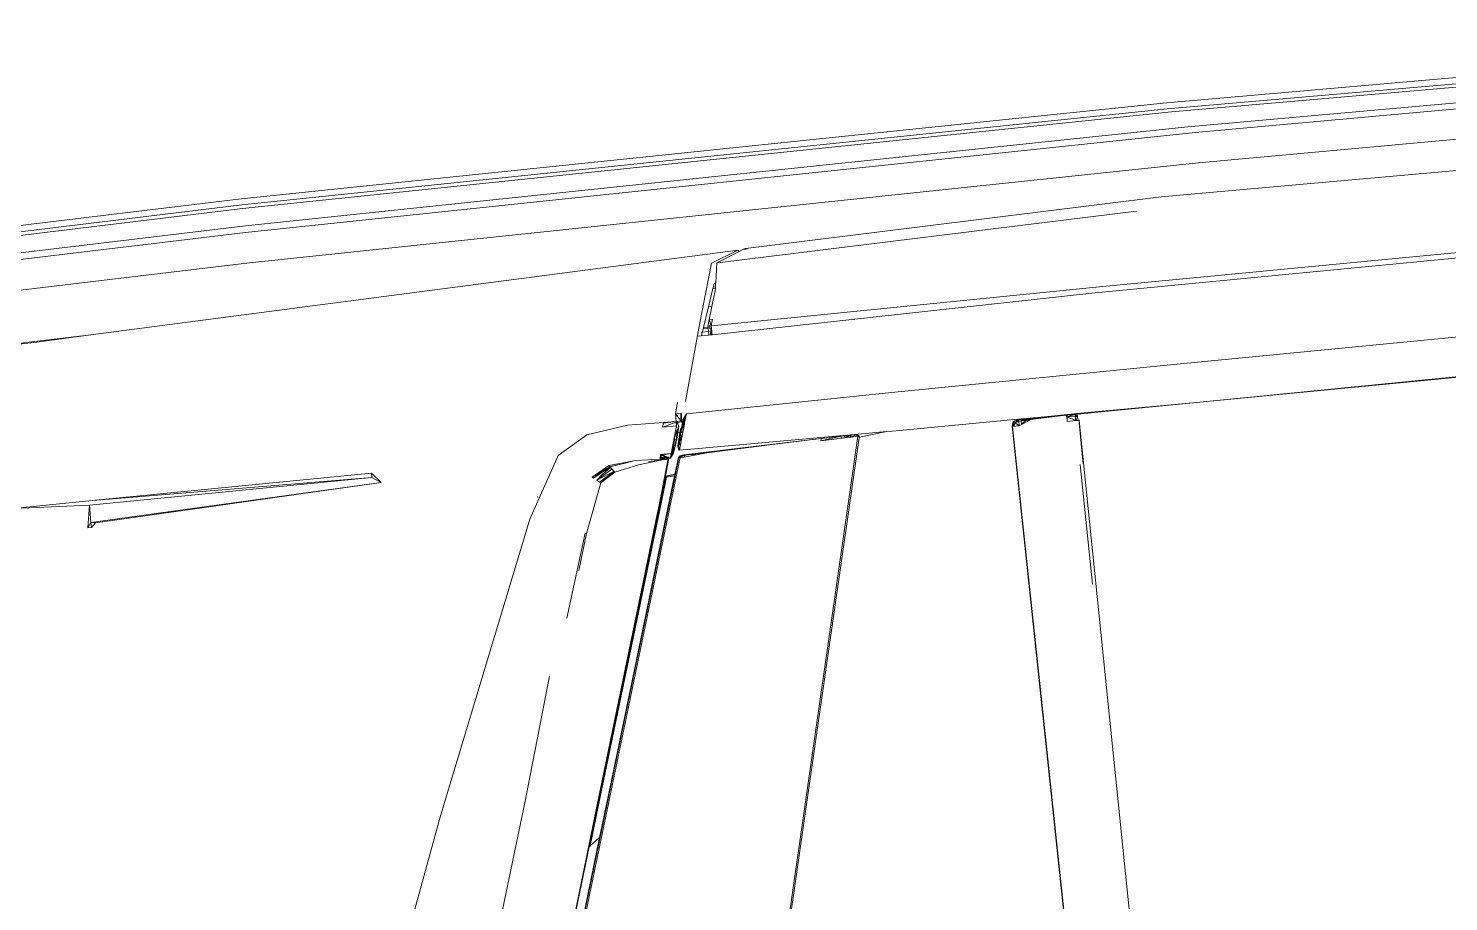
# Model space of a CAD drawing. Header units: millimetres. Extents: x 1010 to 1494, y -119 to 564.
# Drawn here: x 1391.374 to 1392.01, y 494.506 to 494.897 of the extents above; entities that cross this region are included whole.
import ezdxf

# ---------------------------------------------------------------- set-up
doc = ezdxf.new("R2010")
doc.units = ezdxf.units.MM
doc.layers.get('0').update_dxf_attribs({"lineweight": 9})
doc.layers.add('Edges', color=7, linetype='Continuous', lineweight=9)

# ---------------------------------------------------------------- blocks, each defined once
blk = doc.blocks.new('chevy tahoe rs')
at = {"layer": 'Edges'}
for p, q in [((15.419, 26.714), (28.987, 26.863)), ((28.987, 26.767), (15.419, 26.618)), ((28.987, 26.863), (43.7, 26.782)), ((43.7, 26.686), (28.987, 26.767)), ((43.7, 26.782), (58.512, 26.445)), ((15.33, 26.565), (28.927, 26.712)), ((28.927, 26.712), (43.691, 26.628)), ((43.691, 26.628), (58.537, 26.293)), ((58.512, 26.349), (43.7, 26.686)), ((14.811, 26.253), (28.583, 26.351)), ((28.688, 26.451), (14.942, 26.339)), ((28.583, 26.351), (43.681, 26.243)), ((43.673, 26.35), (28.688, 26.451)), ((58.65, 26.033), (43.673, 26.35)), ((70.274, 25.669), (43.681, 26.243)), ((28.579, 25.87), (14.819, 25.772)), ((43.668, 25.762), (28.579, 25.87)), ((43.668, 25.762), (70.163, 25.19)), ((12.405, 25.251), (29.219, 25.39)), ((29.219, 25.39), (35.794, 25.222)), ((36.259, 25.041), (29.628, 25.202)), ((35.794, 25.222), (35.847, 25.22)), ((35.794, 25.222), (35.827, 25.211)), ((35.847, 25.22), (35.827, 25.211)), ((35.827, 25.211), (35.846, 25.211)), ((35.846, 25.211), (35.847, 25.22)), ((35.846, 25.211), (35.88, 25.21)), ((35.847, 25.22), (35.88, 25.21)), ((35.88, 25.21), (35.953, 25.181)), ((35.954, 25.205), (35.953, 25.181)), ((35.953, 25.181), (36.313, 25.04)), ((35.972, 25.2), (35.954, 25.205)), ((35.954, 25.205), (35.997, 25.204)), ((35.972, 25.2), (35.997, 25.204)), ((36.395, 25.04), (35.972, 25.2)), ((35.997, 25.199), (35.972, 25.2)), ((35.997, 25.204), (35.997, 25.199)), ((35.997, 25.204), (36.014, 25.199)), ((46.275, 24.871), (35.997, 25.204)), ((36.014, 25.199), (35.997, 25.199)), ((36.313, 25.04), (36.259, 25.041)), ((36.313, 25.04), (36.361, 24.727)), ((36.681, 24.094), (36.395, 25.04)), ((36.362, 24.723), (36.361, 24.727)), ((36.361, 24.727), (36.375, 24.724)), ((36.375, 24.724), (36.362, 24.723)), ((36.362, 24.723), (36.376, 24.723)), ((36.362, 24.723), (36.371, 24.662)), ((36.375, 24.724), (36.376, 24.723)), ((36.376, 24.723), (36.388, 24.72)), ((36.388, 24.72), (36.408, 24.662)), ((46.275, 24.871), (59.315, 24.639)), ((46.275, 24.871), (47.137, 24.843)), ((47.137, 24.843), (61.957, 24.564)), ((36.408, 24.662), (36.371, 24.662)), ((36.371, 24.662), (36.374, 24.644)), ((36.415, 24.643), (36.374, 24.644)), ((36.374, 24.644), (36.381, 24.6)), ((36.381, 24.6), (36.457, 24.362)), ((36.408, 24.662), (36.415, 24.643)), ((36.415, 24.643), (36.512, 24.361)), ((36.457, 24.362), (36.512, 24.361)), ((36.522, 24.159), (36.457, 24.362)), ((36.512, 24.361), (36.624, 24.04)), ((30.277, 24.071), (13.111, 24.037)), ((36.497, 24.058), (30.277, 24.071)), ((36.469, 24.16), (36.522, 24.159)), ((36.469, 24.16), (36.497, 24.058)), ((36.522, 24.159), (36.497, 24.058)), ((36.497, 24.058), (36.497, 23.977)), ((36.55, 24.057), (36.497, 24.058)), ((36.497, 24.058), (36.525, 23.915)), ((36.52, 24.041), (36.531, 24.041)), ((36.521, 24.058), (36.529, 24.058)), ((36.522, 24.159), (36.55, 24.057)), ((36.55, 24.041), (36.55, 24.057)), ((36.55, 24.041), (36.624, 24.04)), ((36.55, 24.024), (36.55, 24.041)), ((36.624, 24.04), (36.629, 24.023)), ((37.018, 22.906), (36.681, 24.094)), ((13.397, 23.948), (30.456, 23.983)), ((30.456, 23.983), (36.496, 23.915)), ((36.497, 23.973), (36.496, 23.956)), ((36.511, 23.915), (36.496, 23.956)), ((36.496, 23.915), (36.496, 23.956)), ((36.496, 23.915), (36.511, 23.915)), ((36.497, 23.977), (36.497, 23.973)), ((36.497, 23.973), (36.519, 23.974)), ((36.511, 23.915), (36.549, 23.915)), ((36.519, 23.974), (36.535, 23.972)), ((36.532, 24.024), (36.52, 24.024)), ((36.549, 23.915), (36.55, 23.972)), ((36.549, 23.915), (36.668, 23.913)), ((36.629, 24.023), (36.55, 24.024)), ((36.55, 23.972), (36.55, 24.024)), ((36.55, 23.972), (36.648, 23.971)), ((36.629, 24.023), (36.646, 23.974)), ((36.648, 23.971), (36.668, 23.913)), ((36.648, 23.971), (36.666, 23.971)), ((36.668, 23.913), (36.717, 23.913)), ((29.117, 22.735), (21.882, 22.726)), ((29.117, 22.735), (33.711, 22.727)), ((37.024, 22.709), (33.711, 22.727)), ((37.075, 22.639), (37.024, 22.709)), ((37.024, 22.709), (37.06, 22.59)), ((37.083, 22.584), (37.024, 22.709)), ((37.195, 22.726), (37.104, 22.727)), ((37.104, 22.727), (37.104, 22.714)), ((37.104, 22.714), (37.114, 22.712)), ((37.104, 22.714), (37.105, 22.681)), ((37.114, 22.681), (37.105, 22.681)), ((37.105, 22.681), (37.105, 22.665)), ((37.107, 22.59), (37.195, 22.726)), ((37.114, 22.712), (37.114, 22.681)), ((37.114, 22.681), (37.115, 22.665)), ((37.145, 22.9), (37.195, 22.726)), ((37.195, 22.726), (37.198, 22.606)), ((37.083, 22.584), (37.045, 22.639)), ((37.063, 22.59), (37.06, 22.59)), ((37.069, 22.56), (37.06, 22.59)), ((37.063, 22.59), (37.069, 22.573)), ((37.073, 22.59), (37.063, 22.59)), ((37.069, 22.573), (37.069, 22.56)), ((37.072, 22.55), (37.069, 22.56)), ((37.073, 22.59), (37.072, 22.55)), ((37.103, 22.444), (37.072, 22.55)), ((37.092, 22.59), (37.073, 22.59)), ((37.075, 22.639), (37.092, 22.59)), ((37.075, 22.639), (37.083, 22.584)), ((37.079, 22.59), (37.083, 22.584)), ((37.083, 22.584), (37.08, 22.591)), ((37.083, 22.59), (37.083, 22.584)), ((37.138, 22.428), (37.083, 22.584)), ((37.083, 22.584), (37.108, 22.428)), ((37.083, 22.584), (37.147, 22.428)), ((37.083, 22.584), (37.107, 22.518)), ((37.083, 22.584), (37.107, 22.528)), ((37.083, 22.51), (37.107, 22.581)), ((37.1, 22.59), (37.092, 22.59)), ((37.092, 22.59), (37.147, 22.428)), ((37.097, 22.466), (37.106, 22.465)), ((37.106, 22.465), (37.097, 22.466)), ((37.099, 22.497), (37.106, 22.476)), ((37.106, 22.476), (37.099, 22.497)), ((37.107, 22.569), (37.1, 22.59)), ((37.107, 22.59), (37.1, 22.59)), ((37.105, 22.665), (37.115, 22.665)), ((37.105, 22.665), (37.106, 22.613)), ((37.116, 22.613), (37.106, 22.613)), ((37.106, 22.613), (37.107, 22.59)), ((37.116, 22.609), (37.106, 22.61)), ((37.106, 22.495), (37.106, 22.496)), ((37.115, 22.59), (37.107, 22.59)), ((37.11, 22.59), (37.116, 22.609)), ((37.115, 22.665), (37.116, 22.613)), ((37.116, 22.609), (37.115, 22.59)), ((37.176, 22.589), (37.115, 22.59)), ((37.116, 22.613), (37.116, 22.609)), ((37.178, 22.605), (37.116, 22.609)), ((37.134, 22.491), (37.155, 22.431)), ((37.188, 22.426), (37.162, 22.534)), ((37.213, 22.324), (37.162, 22.534)), ((37.162, 22.534), (37.214, 22.324)), ((37.162, 22.534), (37.165, 22.534)), ((37.162, 22.534), (37.212, 22.324)), ((37.162, 22.534), (37.212, 22.324)), ((37.165, 22.534), (37.176, 22.589)), ((37.165, 22.534), (37.19, 22.426)), ((37.176, 22.589), (37.18, 22.605)), ((37.198, 22.589), (37.176, 22.589)), ((37.178, 22.605), (37.4, 22.61)), ((37.4, 22.61), (37.178, 22.605)), ((37.4, 22.61), (37.178, 22.605)), ((37.18, 22.605), (37.178, 22.605)), ((37.178, 22.605), (37.18, 22.605)), ((37.199, 22.534), (37.178, 22.605)), ((37.414, 22.539), (37.178, 22.605)), ((37.4, 22.61), (37.18, 22.605)), ((37.19, 22.605), (37.18, 22.605)), ((37.188, 22.48), (37.261, 22.322)), ((37.225, 22.323), (37.188, 22.48)), ((37.19, 22.605), (37.198, 22.606)), ((37.198, 22.606), (37.198, 22.589)), ((37.198, 22.606), (37.201, 22.606)), ((37.198, 22.589), (37.199, 22.534)), ((37.199, 22.534), (37.198, 22.518)), ((37.198, 22.518), (37.198, 22.504)), ((37.199, 22.534), (37.414, 22.539)), ((37.199, 22.534), (37.22, 22.46)), ((37.201, 22.606), (37.4, 22.61)), ((37.403, 22.598), (37.201, 22.606)), ((37.214, 22.461), (37.22, 22.46)), ((37.22, 22.46), (37.247, 22.37)), ((37.97, 22.621), (37.4, 22.61)), ((37.4, 22.61), (37.403, 22.598)), ((37.403, 22.598), (37.414, 22.539)), ((38.625, 22.536), (37.97, 22.621)), ((39.105, 22.254), (38.625, 22.536)), ((37.103, 22.445), (37.106, 22.445)), ((37.106, 22.444), (37.103, 22.444)), ((37.103, 22.444), (37.108, 22.427)), ((37.176, 22.272), (37.108, 22.428)), ((37.138, 22.428), (37.108, 22.428)), ((37.108, 22.427), (37.148, 22.427)), ((37.108, 22.427), (37.191, 22.15)), ((37.147, 22.428), (37.138, 22.428)), ((37.176, 22.272), (37.138, 22.428)), ((37.148, 22.427), (37.147, 22.428)), ((37.176, 22.272), (37.147, 22.428)), ((37.2, 22.218), (37.148, 22.427)), ((37.148, 22.427), (37.156, 22.427)), ((37.155, 22.431), (37.156, 22.427)), ((37.207, 22.22), (37.156, 22.427)), ((37.156, 22.427), (37.188, 22.426)), ((37.171, 22.217), (37.176, 22.272)), ((37.2, 22.218), (37.176, 22.272)), ((37.212, 22.324), (37.188, 22.426)), ((37.188, 22.426), (37.19, 22.426)), ((37.19, 22.426), (37.214, 22.324)), ((37.212, 22.324), (37.225, 22.323)), ((37.212, 22.324), (37.287, 22.112)), ((37.287, 22.112), (37.212, 22.324)), ((37.287, 22.112), (37.212, 22.324)), ((37.287, 22.112), (37.212, 22.324)), ((37.287, 22.112), (37.213, 22.324)), ((37.213, 22.324), (37.214, 22.324)), ((37.288, 22.112), (37.214, 22.324)), ((37.287, 22.112), (37.214, 22.324)), ((37.287, 22.112), (37.225, 22.323)), ((37.225, 22.323), (37.261, 22.322)), ((37.247, 22.37), (37.254, 22.324)), ((37.247, 22.37), (37.26, 22.324)), ((37.298, 22.112), (37.254, 22.324)), ((37.261, 22.323), (37.254, 22.324)), ((37.296, 22.166), (37.254, 22.324)), ((37.261, 22.323), (37.26, 22.324)), ((37.261, 22.322), (37.261, 22.323)), ((37.261, 22.323), (37.296, 22.166)), ((37.261, 22.322), (37.324, 22.109)), ((39.105, 22.254), (39.65, 21.292)), ((41.933, 22.099), (42.07, 22.262)), ((46.561, 22.262), (42.07, 22.262)), ((42.07, 22.262), (42.074, 22.195)), ((42.074, 22.195), (46.561, 22.262)), ((47.759, 22.262), (46.561, 22.262)), ((46.561, 22.193), (47.759, 22.262)), ((28.98, 22.103), (13.496, 22.08)), ((28.98, 22.103), (21.778, 22.104)), ((28.98, 22.103), (30.88, 22.11)), ((30.868, 22.103), (28.98, 22.103)), ((30.878, 22.11), (30.866, 22.103)), ((30.878, 22.11), (30.866, 22.103)), ((30.878, 22.11), (30.866, 22.103)), ((30.866, 22.074), (30.908, 22.099)), ((30.866, 22.074), (30.908, 22.099)), ((30.866, 22.074), (30.908, 22.099)), ((30.866, 22.074), (30.877, 22.055)), ((30.877, 22.055), (30.866, 22.001)), ((30.868, 22.103), (30.88, 22.11)), ((30.915, 22.102), (30.868, 22.103)), ((30.873, 22.077), (30.915, 22.102)), ((30.877, 22.055), (30.908, 22.099)), ((30.908, 22.075), (30.877, 22.055)), ((30.877, 22.055), (30.908, 22.002)), ((30.883, 22.11), (30.878, 22.103)), ((30.88, 22.11), (31.011, 22.11)), ((30.888, 22.11), (30.888, 22.103)), ((30.908, 22.099), (30.915, 22.102)), ((30.908, 22.099), (31.042, 22.1)), ((30.908, 22.099), (31.042, 22.1)), ((31.042, 22.1), (30.908, 22.099)), ((30.908, 22.075), (30.908, 22.099)), ((31.042, 22.076), (30.908, 22.099)), ((31.042, 22.076), (30.908, 22.002)), ((31.042, 22.076), (30.908, 22.075)), ((30.908, 22.002), (30.908, 22.075)), ((30.914, 22.103), (30.965, 22.11)), ((30.915, 22.102), (30.996, 22.103)), ((31.042, 22.1), (30.915, 22.102)), ((30.92, 22.11), (30.962, 22.103)), ((31.011, 22.11), (30.996, 22.103)), ((30.996, 22.103), (31.022, 22.103)), ((31.011, 22.11), (31.022, 22.11)), ((31.022, 22.11), (31.022, 22.103)), ((31.022, 22.11), (31.028, 22.11)), ((31.022, 22.103), (31.028, 22.103)), ((31.028, 22.11), (31.396, 22.112)), ((31.028, 22.103), (31.028, 22.11)), ((31.028, 22.103), (31.049, 22.103)), ((31.042, 22.1), (31.34, 22.105)), ((31.042, 22.1), (31.049, 22.103)), ((31.042, 22.1), (31.049, 22.1)), ((31.042, 22.003), (31.042, 22.1)), ((31.049, 22.103), (31.617, 22.107)), ((31.049, 22.103), (31.049, 22.1)), ((31.049, 22.103), (31.147, 22.101)), ((31.049, 22.1), (31.147, 22.101)), ((31.049, 22.1), (31.049, 22.076)), ((31.147, 22.101), (31.62, 22.104)), ((31.147, 22.101), (31.619, 22.091)), ((31.333, 22.102), (31.34, 22.105)), ((31.765, 22.09), (31.34, 22.105)), ((31.635, 22.104), (31.34, 22.105)), ((31.396, 22.112), (31.621, 22.113)), ((31.617, 22.107), (31.396, 22.112)), ((31.576, 22.112), (31.765, 22.106)), ((31.62, 22.095), (31.615, 22.097)), ((31.615, 22.097), (31.62, 22.097)), ((31.62, 22.107), (31.617, 22.107)), ((31.619, 22.091), (31.62, 22.095)), ((31.619, 22.091), (31.63, 22.091)), ((31.62, 22.107), (31.621, 22.113)), ((31.642, 22.107), (31.62, 22.107)), ((31.62, 22.104), (31.62, 22.107)), ((31.62, 22.097), (31.62, 22.104)), ((31.62, 22.104), (31.642, 22.104)), ((31.62, 22.097), (31.641, 22.097)), ((31.62, 22.095), (31.62, 22.097)), ((31.63, 22.091), (31.62, 22.095)), ((31.621, 22.113), (31.745, 22.113)), ((31.63, 22.091), (31.641, 22.09)), ((31.635, 22.104), (31.814, 22.109)), ((31.635, 22.104), (31.642, 22.107)), ((31.635, 22.104), (31.807, 22.106)), ((31.635, 22.104), (31.807, 22.106)), ((31.64, 22.08), (31.635, 22.08)), ((31.635, 22.08), (31.64, 22.078)), ((31.641, 22.09), (31.64, 22.08)), ((31.765, 22.081), (31.64, 22.08)), ((31.64, 22.08), (31.64, 22.078)), ((31.64, 22.078), (31.766, 22.025)), ((31.679, 22.09), (31.641, 22.113)), ((31.642, 22.104), (31.641, 22.097)), ((31.641, 22.097), (31.745, 22.098)), ((31.641, 22.097), (31.641, 22.09)), ((31.641, 22.09), (31.745, 22.088)), ((31.745, 22.108), (31.642, 22.107)), ((31.713, 22.105), (31.642, 22.107)), ((31.642, 22.107), (31.642, 22.104)), ((31.642, 22.107), (31.765, 22.096)), ((31.642, 22.107), (31.766, 22.033)), ((31.713, 22.105), (31.642, 22.104)), ((31.745, 22.105), (31.713, 22.105)), ((31.745, 22.108), (31.745, 22.113)), ((31.745, 22.113), (31.765, 22.113)), ((31.765, 22.111), (31.745, 22.113)), ((31.765, 22.108), (31.745, 22.108)), ((31.745, 22.105), (31.745, 22.108)), ((31.745, 22.098), (31.745, 22.105)), ((31.765, 22.104), (31.745, 22.105)), ((31.745, 22.088), (31.745, 22.098)), ((31.745, 22.098), (31.765, 22.098)), ((31.745, 22.088), (31.765, 22.088)), ((31.765, 22.113), (33.69, 22.12)), ((31.765, 22.113), (31.765, 22.108)), ((31.765, 22.108), (31.814, 22.109)), ((31.765, 22.104), (31.765, 22.108)), ((31.807, 22.106), (31.765, 22.104)), ((31.765, 22.104), (31.765, 22.098)), ((31.765, 22.098), (31.765, 22.088)), ((31.765, 22.088), (31.765, 22.081)), ((31.765, 22.081), (31.766, 22.025)), ((31.807, 22.081), (31.765, 22.081)), ((31.766, 22.025), (31.806, 22.008)), ((31.807, 22.081), (31.806, 22.008)), ((31.865, 22.063), (31.806, 22.008)), ((31.912, 22.009), (31.806, 22.008)), ((31.814, 22.109), (31.807, 22.106)), ((31.807, 22.081), (31.807, 22.106)), ((31.807, 22.106), (31.886, 22.082)), ((31.865, 22.063), (31.807, 22.106)), ((31.886, 22.082), (31.807, 22.106)), ((31.886, 22.082), (31.807, 22.106)), ((31.865, 22.063), (31.807, 22.081)), ((31.814, 22.109), (31.81, 22.066)), ((31.814, 22.109), (31.893, 22.085)), ((31.886, 22.082), (31.814, 22.109)), ((31.886, 22.082), (31.865, 22.063)), ((31.885, 22.009), (31.865, 22.063)), ((31.865, 22.063), (31.912, 22.009)), ((31.893, 22.085), (31.886, 22.082)), ((31.886, 22.082), (31.912, 22.009)), ((31.886, 22.082), (31.912, 22.009)), ((31.886, 22.082), (31.912, 22.009)), ((31.893, 22.085), (31.918, 22.012)), ((31.907, 21.457), (31.912, 22.009)), ((31.918, 22.012), (31.913, 21.315)), ((33.69, 22.12), (33.813, 22.121)), ((33.813, 22.121), (33.896, 22.122)), ((33.896, 22.122), (34.468, 22.125)), ((34.342, 22.076), (33.896, 22.122)), ((34.365, 22.116), (34.338, 22.093)), ((34.338, 22.093), (34.345, 22.096)), ((34.345, 22.093), (34.338, 22.093)), ((34.338, 22.093), (34.342, 22.076)), ((34.342, 22.076), (34.344, 22.066)), ((38.212, 6.269), (34.344, 22.066)), ((34.345, 22.096), (34.372, 22.119)), ((34.345, 22.096), (34.365, 22.116)), ((34.345, 22.093), (34.345, 22.096)), ((34.359, 22.093), (34.345, 22.093)), ((34.383, 22.116), (34.359, 22.093)), ((34.365, 22.116), (34.359, 22.093)), ((38.233, 6.269), (34.359, 22.093)), ((34.359, 22.093), (34.469, 22.09)), ((34.365, 22.116), (34.468, 22.125)), ((34.365, 22.116), (34.461, 22.122)), ((34.472, 22.122), (34.365, 22.116)), ((34.372, 22.119), (34.365, 22.116)), ((34.383, 22.116), (34.365, 22.116)), ((34.372, 22.119), (34.468, 22.125)), ((34.372, 22.119), (34.469, 22.09)), ((34.383, 22.116), (34.472, 22.122)), ((34.461, 22.122), (34.468, 22.125)), ((34.461, 22.122), (34.474, 22.122)), ((34.472, 22.122), (34.461, 22.122)), ((34.468, 22.125), (34.474, 22.125)), ((34.575, 22.088), (34.468, 22.125)), ((34.469, 22.09), (34.468, 22.125)), ((34.469, 22.09), (34.482, 22.09)), ((34.472, 22.122), (34.57, 22.12)), ((34.473, 22.126), (36.296, 22.14)), ((34.474, 22.125), (34.473, 22.126)), ((34.474, 22.125), (36.296, 22.14)), ((34.474, 22.122), (34.474, 22.125)), ((34.533, 22.121), (34.474, 22.125)), ((34.474, 22.125), (34.628, 22.122)), ((34.475, 22.12), (34.474, 22.122)), ((34.474, 22.122), (34.533, 22.121)), ((34.533, 22.121), (34.475, 22.12)), ((34.482, 22.09), (34.475, 22.12)), ((34.482, 22.09), (34.948, 22.08)), ((34.57, 22.12), (34.491, 22.09)), ((34.55, 22.121), (34.533, 22.121)), ((34.567, 22.12), (34.55, 22.121)), ((34.57, 22.12), (34.567, 22.12)), ((34.621, 22.119), (34.567, 22.12)), ((34.567, 22.12), (34.621, 22.119)), ((34.567, 22.12), (34.621, 22.119)), ((34.628, 22.122), (34.57, 22.12)), ((34.57, 22.12), (34.621, 22.119)), ((34.57, 22.12), (34.621, 22.119)), ((34.57, 22.12), (34.58, 22.088)), ((34.94, 22.112), (34.621, 22.119)), ((34.621, 22.119), (34.628, 22.087)), ((34.621, 22.119), (34.948, 22.08)), ((34.621, 22.119), (34.948, 22.08)), ((34.621, 22.119), (34.628, 22.087)), ((34.947, 22.115), (34.628, 22.122)), ((34.948, 22.08), (34.94, 22.112)), ((34.94, 22.112), (35.806, 22.093)), ((34.947, 22.115), (35.806, 22.093)), ((34.947, 22.115), (37.126, 22.068)), ((35.806, 22.093), (35.839, 22.093)), ((35.839, 22.093), (35.842, 22.093)), ((35.842, 22.093), (36.761, 22.065)), ((37.118, 22.066), (35.842, 22.093)), ((36.366, 22.082), (35.849, 22.096)), ((36.296, 22.14), (37.191, 22.147)), ((37.128, 22.034), (36.761, 22.065)), ((36.761, 22.065), (36.938, 22.065)), ((36.765, 22.076), (36.93, 22.07)), ((36.918, 22.052), (37.118, 22.066)), ((36.938, 22.065), (37.118, 22.066)), ((36.938, 22.065), (37.19, 22.059)), ((37.19, 22.059), (36.96, 22.065)), ((37.032, 22.065), (37.19, 22.059)), ((37.118, 22.066), (37.128, 22.034)), ((37.19, 22.033), (37.118, 22.066)), ((37.118, 22.066), (37.183, 22.056)), ((37.118, 22.066), (37.183, 22.056)), ((37.118, 22.066), (37.183, 22.056)), ((37.118, 22.066), (37.183, 22.056)), ((37.128, 22.034), (37.118, 22.066)), ((37.19, 22.059), (37.126, 22.068)), ((37.19, 22.033), (37.128, 22.034)), ((37.19, 22.033), (37.183, 22.056)), ((37.183, 22.056), (37.21, 22.032)), ((37.183, 22.056), (37.21, 22.032)), ((37.183, 22.056), (37.19, 22.033)), ((37.218, 22.035), (37.19, 22.059)), ((37.19, 22.059), (37.198, 22.033)), ((37.198, 22.033), (37.19, 22.033)), ((37.19, 22.033), (42.091, 6.326)), ((37.191, 22.15), (37.2, 22.218)), ((37.191, 22.15), (37.191, 22.147)), ((37.191, 22.15), (37.199, 22.15)), ((37.21, 22.032), (37.198, 22.033)), ((37.199, 22.15), (37.207, 22.22)), ((37.21, 22.032), (37.289, 21.779)), ((37.298, 21.778), (37.218, 22.035)), ((37.345, 22.038), (37.287, 22.112)), ((37.287, 22.112), (37.345, 22.038)), ((37.287, 22.112), (37.345, 22.038)), ((37.287, 22.112), (37.345, 22.038)), ((37.287, 22.112), (37.345, 22.038)), ((37.287, 22.112), (37.345, 22.038)), ((37.288, 22.112), (37.345, 22.038)), ((37.293, 22.112), (37.345, 22.038)), ((37.296, 22.166), (37.298, 22.112)), ((37.296, 22.166), (37.345, 22.038)), ((37.296, 22.166), (37.318, 22.128)), ((37.298, 22.112), (37.345, 22.038)), ((37.329, 22.109), (37.324, 22.109)), ((37.324, 22.109), (37.345, 22.038)), ((37.494, 22.112), (37.329, 22.109)), ((37.329, 22.109), (37.486, 22.095)), ((37.345, 22.038), (37.329, 22.109)), ((37.494, 22.112), (37.345, 22.038)), ((37.364, 22.046), (37.345, 22.038)), ((37.345, 22.038), (37.507, 22.039)), ((37.507, 22.039), (37.345, 22.038)), ((37.368, 22.035), (37.345, 22.038)), ((37.498, 22.024), (37.345, 22.038)), ((37.498, 22.024), (37.345, 22.038)), ((37.498, 22.024), (37.345, 22.038)), ((37.501, 22.03), (37.345, 22.038)), ((37.363, 22.051), (37.4, 22.059)), ((37.363, 22.051), (37.4, 22.059)), ((37.363, 22.051), (37.372, 22.046)), ((37.368, 22.035), (37.363, 22.051)), ((37.378, 22.034), (37.368, 22.035)), ((37.447, 21.762), (37.368, 22.035)), ((37.486, 22.095), (37.369, 22.048)), ((37.4, 22.059), (37.37, 22.054)), ((37.37, 22.054), (37.504, 22.058)), ((37.37, 22.054), (37.372, 22.046)), ((37.493, 22.047), (37.37, 22.054)), ((37.372, 22.046), (37.375, 22.044)), ((37.375, 22.044), (37.4, 22.059)), ((37.375, 22.044), (37.4, 22.059)), ((37.397, 22.032), (37.375, 22.044)), ((37.375, 22.044), (37.378, 22.034)), ((37.378, 22.034), (37.576, 21.37)), ((37.397, 22.032), (37.378, 22.034)), ((37.384, 22.04), (37.4, 22.059)), ((37.483, 22.023), (37.397, 22.032)), ((37.411, 22.024), (37.397, 22.032)), ((37.407, 22.062), (37.4, 22.059)), ((37.4, 22.059), (37.492, 22.057)), ((37.4, 22.059), (37.411, 22.024)), ((37.504, 22.035), (37.4, 22.059)), ((37.491, 22.06), (37.407, 22.062)), ((37.483, 22.023), (37.411, 22.024)), ((37.497, 22.022), (37.483, 22.023)), ((37.491, 22.06), (37.486, 22.095)), ((37.503, 22.06), (37.491, 22.06)), ((37.492, 22.057), (37.491, 22.06)), ((37.492, 22.057), (37.504, 22.057)), ((37.493, 22.047), (37.492, 22.057)), ((37.506, 22.046), (37.493, 22.047)), ((37.497, 22.023), (37.493, 22.047)), ((37.494, 22.112), (37.503, 22.06)), ((37.498, 22.024), (37.497, 22.022)), ((37.497, 22.022), (37.856, 21.983)), ((37.56, 22.022), (37.497, 22.022)), ((37.498, 22.024), (37.501, 22.03)), ((37.501, 22.03), (37.507, 22.039)), ((37.503, 22.06), (37.504, 22.057)), ((37.504, 22.057), (37.506, 22.046)), ((37.506, 22.046), (37.507, 22.039)), ((37.507, 22.039), (37.896, 22.054)), ((37.56, 22.022), (37.558, 22.022)), ((37.695, 22.019), (37.56, 22.022)), ((37.56, 22.022), (37.566, 22.022)), ((37.56, 22.022), (37.566, 22.022)), ((37.896, 22.054), (37.922, 22.051)), ((37.922, 22.051), (38.325, 22.016)), ((37.922, 22.051), (38.043, 22.034)), ((38.043, 22.034), (38.267, 22.002)), ((38.301, 22), (38.043, 22.034)), ((38.325, 22.016), (38.311, 21.995)), ((38.607, 21.857), (38.325, 22.016)), ((41.933, 22.099), (42.074, 22.195)), ((46.493, 21.909), (41.933, 22.099)), ((46.562, 21.919), (41.933, 22.099)), ((42.074, 22.195), (46.561, 22.193)), ((46.561, 22.193), (46.618, 21.842)), ((46.561, 22.193), (46.562, 21.919)), ((30.852, 22.001), (30.797, 7.731)), ((30.852, 22.001), (30.858, 22.004)), ((30.866, 22.001), (30.852, 22.001)), ((30.858, 21.96), (30.856, 21.304)), ((30.866, 22.001), (30.908, 22.002)), ((31.042, 22.003), (30.908, 22.002)), ((38.243, 21.902), (37.856, 21.983)), ((38.3, 21.981), (38.243, 21.902)), ((38.48, 21.756), (38.243, 21.902)), ((38.495, 21.768), (38.253, 21.915)), ((38.253, 21.915), (38.48, 21.756)), ((38.253, 21.915), (38.539, 21.803)), ((38.266, 22.003), (38.301, 22)), ((38.301, 22), (38.267, 22.002)), ((38.267, 22.002), (38.303, 21.996)), ((38.281, 21.954), (38.539, 21.803)), ((38.3, 21.981), (38.301, 21.983)), ((38.428, 21.896), (38.3, 21.981)), ((38.309, 21.996), (38.301, 22)), ((38.301, 22), (38.303, 21.996)), ((38.301, 21.983), (38.305, 21.988)), ((38.301, 21.983), (38.359, 21.954)), ((38.303, 21.996), (38.309, 21.996)), ((38.305, 21.988), (38.307, 21.99)), ((38.305, 21.988), (38.307, 21.982)), ((38.307, 21.99), (38.31, 21.995)), ((38.334, 21.975), (38.307, 21.99)), ((38.309, 21.996), (38.31, 21.995)), ((38.313, 21.993), (38.31, 21.995)), ((38.311, 21.995), (38.607, 21.857)), ((38.313, 21.993), (38.334, 21.975)), ((38.384, 21.955), (38.313, 21.993)), ((38.336, 21.974), (38.334, 21.975)), ((38.336, 21.974), (38.359, 21.954)), ((38.359, 21.954), (38.361, 21.953)), ((38.361, 21.953), (38.428, 21.896)), ((38.384, 21.955), (38.55, 21.864)), ((38.384, 21.955), (38.553, 21.858)), ((38.43, 21.894), (38.428, 21.896)), ((38.43, 21.894), (38.539, 21.803)), ((38.495, 21.768), (38.539, 21.803)), ((38.55, 21.864), (38.553, 21.858)), ((38.553, 21.858), (38.585, 21.839)), ((38.585, 21.839), (38.607, 21.857)), ((46.562, 21.919), (46.493, 21.909)), ((46.563, 21.838), (46.493, 21.909)), ((46.562, 21.919), (46.618, 21.842)), ((46.563, 21.838), (46.562, 21.919)), ((46.618, 21.842), (46.563, 21.838)), ((46.563, 21.839), (46.563, 21.838)), ((37.298, 21.778), (37.289, 21.779)), ((37.289, 21.779), (37.291, 21.773)), ((37.3, 21.772), (37.291, 21.773)), ((37.291, 21.773), (37.297, 21.755)), ((37.297, 21.755), (37.305, 21.754)), ((37.297, 21.755), (37.328, 21.655)), ((37.3, 21.772), (37.298, 21.778)), ((37.447, 21.762), (37.298, 21.778)), ((37.449, 21.757), (37.3, 21.772)), ((37.301, 21.767), (37.305, 21.754)), ((37.421, 21.382), (37.305, 21.754)), ((37.438, 21.742), (37.305, 21.754)), ((37.328, 21.655), (37.421, 21.382)), ((37.668, 20.564), (37.328, 21.655)), ((37.438, 21.742), (37.542, 21.387)), ((37.444, 21.742), (37.438, 21.742)), ((37.444, 21.742), (37.477, 21.636)), ((37.446, 21.741), (37.444, 21.742)), ((37.477, 21.636), (37.446, 21.741)), ((37.446, 21.741), (37.454, 21.741)), ((37.449, 21.757), (37.447, 21.762)), ((37.454, 21.741), (37.449, 21.757)), ((37.563, 21.37), (37.454, 21.741)), ((37.549, 21.39), (37.477, 21.636)), ((38.495, 21.768), (38.48, 21.756)), ((38.48, 21.756), (38.781, 20.982)), ((39.494, 21.635), (39.491, 21.635)), ((39.493, 21.631), (39.496, 21.631)), ((31.907, 21.457), (31.871, 16.823)), ((31.907, 21.457), (31.913, 21.315)), ((38.012, 19.485), (37.421, 21.382)), ((37.542, 21.387), (38.94, 16.912)), ((37.549, 21.39), (38.319, 18.928)), ((39.225, 16.048), (37.563, 21.37)), ((37.576, 21.37), (38.971, 16.896)), ((30.905, 21.304), (30.898, 19.405)), ((31.913, 21.315), (31.898, 19.418)), ((39.65, 21.292), (41.517, 16.761)), ((38.781, 20.982), (38.96, 20.411)), ((39.222, 19.681), (38.804, 20.989)), ((38.012, 19.485), (37.668, 20.564)), ((37.668, 20.564), (38.083, 19.229)), ((31.857, 14.068), (31.898, 19.418)), ((31.871, 16.823), (31.898, 19.418)), ((38.817, 16.905), (38.012, 19.485)), ((38.146, 19.491), (38.142, 19.504)), ((38.146, 19.491), (38.148, 19.486)), ((38.083, 19.229), (38.817, 16.905)), ((40.007, 13.056), (38.083, 19.229)), ((38.319, 18.928), (38.94, 16.912)), ((39.218, 16.053), (38.319, 18.928)), ((39.585, 18.795), (40.161, 16.866)), ((39.044, 16.177), (38.817, 16.905)), ((39.205, 16.062), (38.94, 16.912)), ((39.804, 14.191), (38.971, 16.896)), ((40.161, 16.866), (40.873, 14.597)), ((31.871, 16.823), (31.829, 11.303)), ((31.871, 16.823), (31.857, 14.068)), ((41.517, 16.761), (43.592, 11.336)), ((39.66, 14.201), (39.044, 16.177)), ((39.044, 16.177), (39.205, 16.062)), ((39.205, 16.062), (39.218, 16.053)), ((39.218, 16.053), (39.225, 16.048)), ((39.225, 16.048), (39.804, 14.191))]:
    blk.add_line(p, q, dxfattribs=at)

msp = doc.modelspace()

# ---------------------------------------------------------------- block references
at = {"xscale": -0.02833922161548831, "yscale": 0.02833922161548831, "zscale": 0.02833922161548831, "rotation": 5.60462054554857}
msp.add_blockref('chevy tahoe rs', (1392.77544, 494.18668), dxfattribs=at)

doc.saveas('drawing.dxf')
